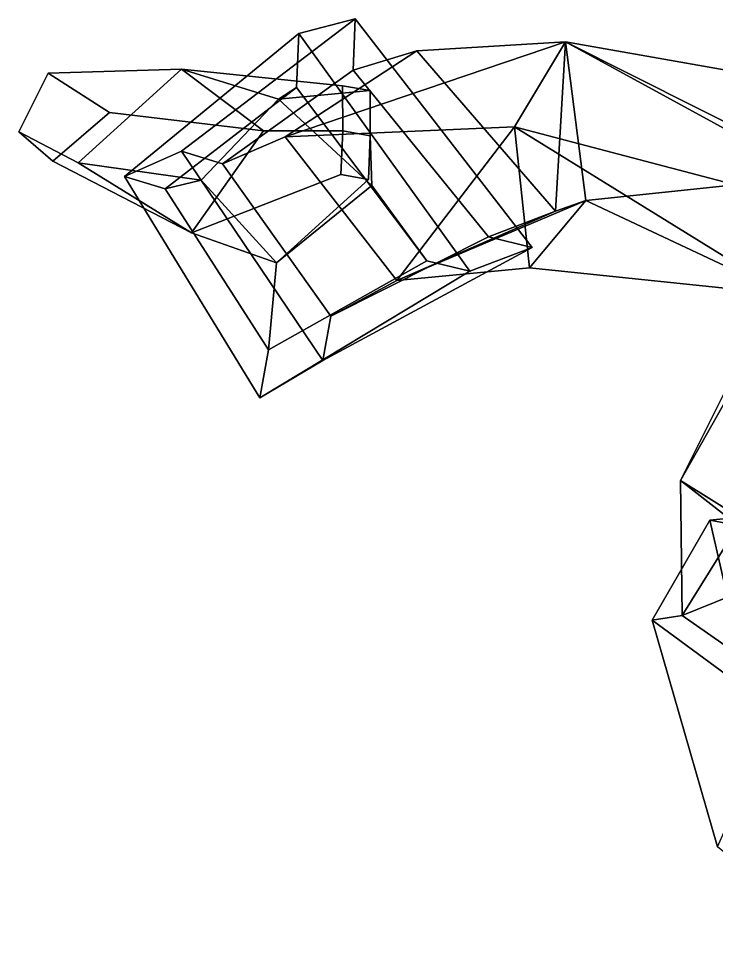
# Model space of a CAD drawing. Extents: x -303 to 213, y -163 to 319.
# Drawn here: x -302.5 to -130.3, y -53 to 178.4 of the extents above; entities that cross this region are included whole.
import ezdxf

# ---------------------------------------------------------------- set-up
doc = ezdxf.new("R2010")
doc.units = 0

msp = doc.modelspace()

# ---------------------------------------------------------------- linework, layer by layer
for points in [[(-276.393646, 139.505066, 40.912018), (-233.395386, 174.728027, 68.748039), (-219.468262, 178.401123, 39.730682), (-262.369049, 145.728302, 11.559039)], [(-262.369049, 145.728302, 11.559039), (-219.468262, 178.401123, 39.730682), (-219.927292, 165.712982, 36.930054), (-252.182159, 142.590088, 16.041376)], [(-175.790283, 121.905762, 50.231503), (-219.468262, 178.401123, 39.730682), (-233.395386, 174.728027, 68.748039), (-191.206696, 116.065491, 78.962791)], [(-175.790283, 121.905762, 50.231503), (-186.592194, 124.542725, 45.338696), (-219.927292, 165.712982, 36.930054), (-219.468262, 178.401123, 39.730682)], [(-276.393646, 139.505066, 40.912018), (-266.352142, 136.45166, 45.33847), (-233.951553, 161.454956, 65.780151), (-233.395386, 174.728027, 68.748039)], [(-191.206696, 116.065491, 78.962791), (-233.395386, 174.728027, 68.748039), (-233.951553, 161.454956, 65.780151), (-201.816574, 118.694397, 74.16481)], [(-236.728638, 149.284546, -15.909572), (-204.257797, 170.47049, 4.695298), (-167.582657, 172.711182, -33.60376)], [(-236.728638, 149.284546, -15.909572), (-167.582657, 172.711182, -33.60376), (-180.124222, 151.720001, -69.730141)], [(-169.988724, 130.920746, 13.901391), (-167.582657, 172.711182, -33.60376), (-204.257797, 170.47049, 4.695298)], [(-81.819374, 125.864075, -47.912037), (-180.124222, 151.720001, -69.730141), (-167.582657, 172.711182, -33.60376)], [(-169.988724, 130.920746, 13.901391), (-162.517944, 133.584381, 1.804059), (-167.582657, 172.711182, -33.60376)], [(-102.238014, 139.891602, 19.252398), (-69.580147, 155.454681, -15.168107), (-167.582657, 172.711182, -33.60376)], [(-102.238014, 139.891602, 19.252398), (-167.582657, 172.711182, -33.60376), (-162.517944, 133.584381, 1.804059)], [(-81.819374, 125.864075, -47.912037), (-167.582657, 172.711182, -33.60376), (-69.580147, 155.454681, -15.168107)], [(-252.182159, 142.590088, 16.041376), (-219.927292, 165.712982, 36.930054), (-204.257797, 170.47049, 4.695298), (-236.728638, 149.284546, -15.909572)], [(-204.257797, 170.47049, 4.695298), (-219.927292, 165.712982, 36.930054), (-186.592194, 124.542725, 45.338696), (-169.988724, 130.920746, 13.901391)], [(-302.503845, 150.48053, 119.071053), (-295.241821, 164.935791, 133.695175), (-262.356384, 165.940643, 72.963554), (-287.859863, 142.823303, 61.360722)], [(-294.06488, 143.255798, 139.659561), (-280.097351, 155.286804, 145.520279), (-295.241821, 164.935791, 133.695175), (-302.503845, 150.48053, 119.071053)], [(-280.097351, 155.286804, 145.520279), (-242.109894, 150.751404, 106.311172), (-262.356384, 165.940643, 72.963554), (-295.241821, 164.935791, 133.695175)], [(-287.859863, 142.823303, 61.360722), (-262.356384, 165.940643, 72.963554), (-238.422729, 158.560059, 48.748745), (-257.470612, 138.575317, 39.778564)], [(-222.608627, 161.880188, 116.714622), (-215.781158, 160.665771, 105.788818), (-238.422729, 158.560059, 48.748745), (-262.356384, 165.940643, 72.963554)], [(-222.481567, 150.750061, 119.037148), (-222.608627, 161.880188, 116.714622), (-262.356384, 165.940643, 72.963554), (-242.109894, 150.751404, 106.311172)], [(-257.470612, 138.575317, 39.778564), (-238.422729, 158.560059, 48.748745), (-233.951553, 161.454956, 65.780151), (-266.352142, 136.45166, 45.33847)], [(-215.361374, 137.261047, 63.11348), (-201.816574, 118.694397, 74.16481), (-233.951553, 161.454956, 65.780151), (-238.422729, 158.560059, 48.748745)], [(-215.750153, 149.523743, 108.031036), (-215.361374, 137.261047, 63.11348), (-238.422729, 158.560059, 48.748745), (-215.781158, 160.665771, 105.788818)], [(-222.481567, 150.750061, 119.037148), (-215.750153, 149.523743, 108.031036), (-215.781158, 160.665771, 105.788818), (-222.608627, 161.880188, 116.714622)], [(-294.06488, 143.255798, 139.659561), (-259.899719, 125.558258, 82.403015), (-242.109894, 150.751404, 106.311172), (-280.097351, 155.286804, 145.520279)], [(-294.06488, 143.255798, 139.659561), (-302.503845, 150.48053, 119.071053), (-287.859863, 142.823303, 61.360722), (-259.899719, 125.558258, 82.403015)], [(-223.037064, 139.945068, 120.930344), (-222.481567, 150.750061, 119.037148), (-242.109894, 150.751404, 106.311172), (-259.899719, 125.558258, 82.403015)], [(-209.146896, 113.790375, -9.241763), (-236.728638, 149.284546, -15.909572), (-180.124222, 151.720001, -69.730141)], [(-223.037064, 139.945068, 120.930344), (-216.19841, 138.726013, 109.965134), (-215.750153, 149.523743, 108.031036), (-222.481567, 150.750061, 119.037148)], [(-209.146896, 113.790375, -9.241763), (-180.124222, 151.720001, -69.730141), (-176.471024, 116.927856, -41.317074)], [(-113.206764, 110.320587, -23.550518), (-180.124222, 151.720001, -69.730141), (-81.819374, 125.864075, -47.912037)], [(-176.471024, 116.927856, -41.317074), (-180.124222, 151.720001, -69.730141), (-113.206764, 110.320587, -23.550518)], [(-209.146896, 113.790375, -9.241763), (-225.493881, 104.964203, 21.828505), (-252.182159, 142.590088, 16.041376), (-236.728638, 149.284546, -15.909572)], [(-216.19841, 138.726013, 109.965134), (-238.862686, 118.122528, 51.771198), (-215.361374, 137.261047, 63.11348), (-215.750153, 149.523743, 108.031036)], [(-227.447525, 94.02684, 18.631578), (-242.985855, 84.834274, 47.643848), (-276.393646, 139.505066, 40.912018), (-262.369049, 145.728302, 11.559039)], [(-227.447525, 94.02684, 18.631578), (-262.369049, 145.728302, 11.559039), (-252.182159, 142.590088, 16.041376), (-225.493881, 104.964203, 21.828505)], [(-259.899719, 125.558258, 82.403015), (-287.859863, 142.823303, 61.360722), (-257.470612, 138.575317, 39.778564), (-238.862686, 118.122528, 51.771198)], [(-242.985855, 84.834274, 47.643848), (-240.889603, 96.651672, 51.090679), (-266.352142, 136.45166, 45.33847), (-276.393646, 139.505066, 40.912018)], [(-223.037064, 139.945068, 120.930344), (-259.899719, 125.558258, 82.403015), (-238.862686, 118.122528, 51.771198), (-216.19841, 138.726013, 109.965134)], [(-113.206764, 110.320587, -23.550518), (-102.238014, 139.891602, 19.252398), (-162.517944, 133.584381, 1.804059)], [(-238.862686, 118.122528, 51.771198), (-257.470612, 138.575317, 39.778564), (-266.352142, 136.45166, 45.33847), (-240.889603, 96.651672, 51.090679)], [(-238.862686, 118.122528, 51.771198), (-240.889603, 96.651672, 51.090679), (-201.816574, 118.694397, 74.16481), (-215.361374, 137.261047, 63.11348)], [(-209.146896, 113.790375, -9.241763), (-176.471024, 116.927856, -41.317074), (-162.517944, 133.584381, 1.804059)], [(-209.146896, 113.790375, -9.241763), (-162.517944, 133.584381, 1.804059), (-169.988724, 130.920746, 13.901391)], [(-176.471024, 116.927856, -41.317074), (-113.206764, 110.320587, -23.550518), (-162.517944, 133.584381, 1.804059)], [(-169.988724, 130.920746, 13.901391), (-186.592194, 124.542725, 45.338696), (-225.493881, 104.964203, 21.828505), (-209.146896, 113.790375, -9.241763)], [(-227.447525, 94.02684, 18.631578), (-225.493881, 104.964203, 21.828505), (-186.592194, 124.542725, 45.338696), (-175.790283, 121.905762, 50.231503)], [(-227.447525, 94.02684, 18.631578), (-175.790283, 121.905762, 50.231503), (-191.206696, 116.065491, 78.962791), (-242.985855, 84.834274, 47.643848)], [(-242.985855, 84.834274, 47.643848), (-191.206696, 116.065491, 78.962791), (-201.816574, 118.694397, 74.16481), (-240.889603, 96.651672, 51.090679)], [(-126.471069, 89.745422, 57.46278), (-113.206764, 110.320587, -23.550518), (-139.144623, 64.453918, -26.913303)], [(-139.144623, 64.453918, -26.913303), (-113.206764, 110.320587, -23.550518), (-106.58963, 44.126617, -88.484322)], [(-124.955437, 53.329727, 52.199024), (-126.471069, 89.745422, 57.46278), (-139.144623, 64.453918, -26.913303)], [(-124.955437, 53.329727, 52.199024), (-139.144623, 64.453918, -26.913303), (-138.781601, 31.151688, -22.186447)], [(-138.781601, 31.151688, -22.186447), (-139.144623, 64.453918, -26.913303), (-106.58963, 44.126617, -88.484322)], [(-34.033401, 7.560822, 112.934258), (-32.913963, 64.454681, 105.91288), (-131.9478, 54.619919, 59.508686), (-119.110497, -1.31459, 68.317505)], [(-32.913963, 64.454681, 105.91288), (-31.299524, 62.032379, 94.087303), (-124.955437, 53.329727, 52.199024), (-131.9478, 54.619919, 59.508686)], [(-131.9478, 54.619919, 59.508686), (-146.159607, 29.955963, -23.044518), (-130.062622, -25.987541, -13.788846), (-119.110497, -1.31459, 68.317505)], [(-146.159607, 29.955963, -23.044518), (-131.9478, 54.619919, 59.508686), (-124.955437, 53.329727, 52.199024), (-138.781601, 31.151688, -22.186447)], [(-138.781601, 31.151688, -22.186447), (-106.58963, 44.126617, -88.484322), (-105.029213, 7.608185, -94.076828)], [(-109.431168, 2.954575, -105.78302), (-146.159607, 29.955963, -23.044518), (-138.781601, 31.151688, -22.186447), (-105.029213, 7.608185, -94.076828)], [(-130.062622, -25.987541, -13.788846), (-146.159607, 29.955963, -23.044518), (-109.431168, 2.954575, -105.78302), (-96.593872, -52.979935, -96.974205)]]:
    msp.add_3dface(points)

doc.saveas('drawing.dxf')
